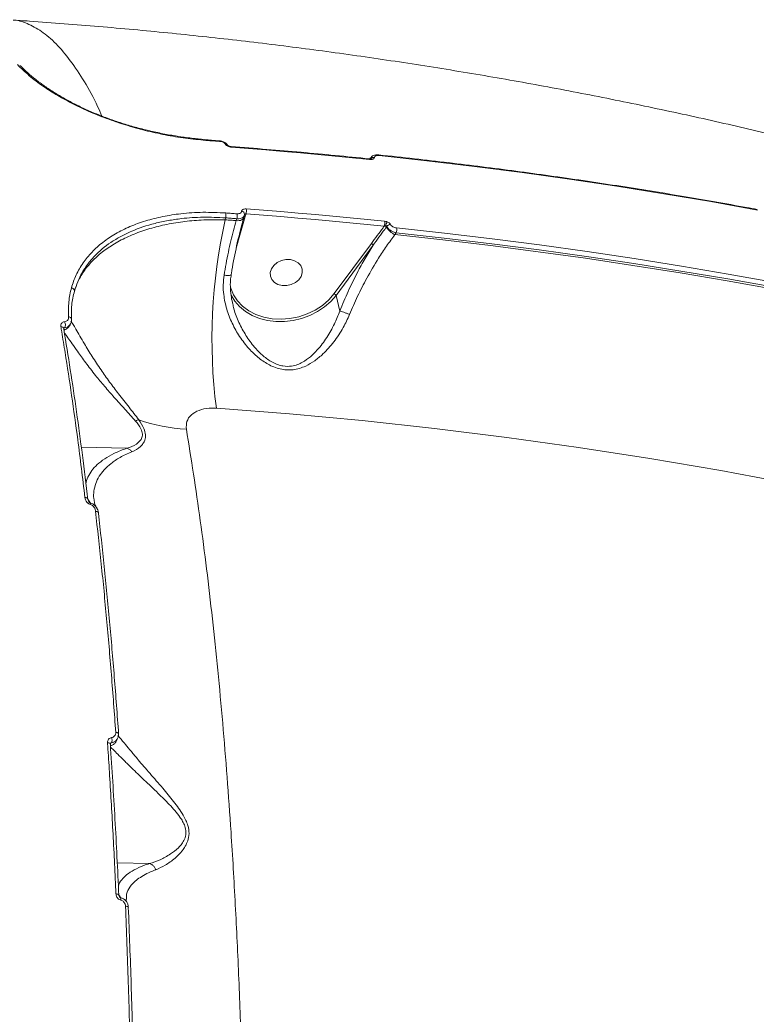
# Model space of a CAD drawing. Header units: millimetres. Extents: x -8422 to 28150, y -6982 to 5510.
# Drawn here: x 4259.8 to 4464.1, y 1979.3 to 2255.2 of the extents above; entities that cross this region are included whole.
import ezdxf

# ---------------------------------------------------------------- set-up
doc = ezdxf.new("R2010")
doc.units = ezdxf.units.MM
doc.layers.add('DIKOM_ОБЪЕКТ', color=7, linetype='Continuous')

msp = doc.modelspace()

# ---------------------------------------------------------------- linework, layer by layer
at = {"layer": 'DIKOM_ОБЪЕКТ', "color": 7, "linetype": 'Continuous', "lineweight": 15}
for p, q in [((4311.88, 2221.94), (4311.89, 2221.94)), ((4311.89, 2221.94), (4315, 2221.72)), ((4356.65, 2216.61), (4356.92, 2216.97)), ((4356.94, 2216.9), (4357.08, 2217.09)), ((4357.08, 2217.08), (4356.96, 2216.72)), ((4316.72, 2199.79), (4316.81, 2200.33)), ((4319.92, 2200.11), (4319.76, 2199.58)), ((4320.76, 2195.51), (4322.25, 2200.73)), ((4321.8, 2200.35), (4321.79, 2200.31)), ((4321.98, 2200.96), (4321.8, 2200.35)), ((4322.02, 2201.16), (4322.04, 2201.29)), ((4322.25, 2200.73), (4322.46, 2201.44)), ((4361.37, 2197.8), (4361.49, 2197.97)), ((4319.72, 2191.97), (4320.76, 2195.51)), ((4363.72, 2195.68), (4364.09, 2196.19)), ((4357.19, 2193.26), (4346.91, 2179.32)), ((4347.4, 2178.84), (4357.68, 2192.78)), ((4348.45, 2174.49), (4347.4, 2178.84)), ((4272.8, 2170.03), (4272.8, 2170.03)), ((4289.43, 2136.44), (4276.81, 2136.73)), ((4279.35, 2121.23), (4278.65, 2122.36)), ((4280.36, 2122.19), (4280.35, 2122.28)), ((4278.91, 2121.62), (4278.88, 2121.66)), ((4285.05, 2054.77), (4285.16, 2054.81)), ((4295.69, 2021.32), (4286.75, 2021.53))]:
    msp.add_line(p, q, dxfattribs=at)
at = {"layer": 'DIKOM_ОБЪЕКТ', "color": 7, "linetype": 'Continuous', "lineweight": 15, "flags": 128}
for points in [[(4311.89, 2221.94), (4311.89, 2221.94), (4311.93, 2221.92), (4311.97, 2221.86), (4312, 2221.77)], [(4312, 2221.77), (4312.39, 2221.74), (4312.78, 2221.71), (4313.17, 2221.69), (4313.56, 2221.66), (4313.95, 2221.63), (4314.34, 2221.6), (4314.72, 2221.58), (4315.11, 2221.55)], [(4318.26, 2220.11), (4318.26, 2220.11), (4318.3, 2220.08), (4318.34, 2220.03), (4318.37, 2219.93)], [(4318.37, 2219.93), (4323.18, 2219.57), (4327.98, 2219.18), (4332.78, 2218.78), (4337.58, 2218.37), (4342.37, 2217.93), (4347.15, 2217.48), (4351.93, 2217.02), (4356.71, 2216.54)], [(4356.86, 2216.75), (4356.87, 2216.76), (4356.94, 2216.9)], [(4359.33, 2217.63), (4372.58, 2216.17), (4385.79, 2214.6), (4398.96, 2212.89), (4412.1, 2211.06), (4425.19, 2209.11), (4438.24, 2207.03), (4451.24, 2204.83), (4464.19, 2202.5)], [(4360.85, 2199.42), (4356.07, 2199.9), (4351.29, 2200.36), (4346.51, 2200.81), (4341.71, 2201.25), (4336.92, 2201.66), (4332.12, 2202.06), (4327.32, 2202.45), (4322.51, 2202.81)], [(4319.76, 2199.58), (4319.38, 2199.6), (4319, 2199.63), (4318.62, 2199.66), (4318.24, 2199.69), (4317.86, 2199.71), (4317.48, 2199.74), (4317.1, 2199.77), (4316.72, 2199.79)], [(4316.81, 2200.33), (4317.2, 2200.3), (4317.58, 2200.27), (4317.97, 2200.25), (4318.36, 2200.22), (4318.75, 2200.19), (4319.14, 2200.16), (4319.53, 2200.13), (4319.92, 2200.11)], [(4319.97, 2201.48), (4319.58, 2201.5), (4319.19, 2201.53), (4318.8, 2201.56), (4318.41, 2201.59), (4318.02, 2201.62), (4317.63, 2201.64), (4317.25, 2201.67), (4316.86, 2201.7)], [(4321.79, 2200.31), (4321.79, 2200.3), (4321.67, 2200.08), (4321.48, 2199.9), (4321.23, 2199.75), (4320.92, 2199.64), (4320.56, 2199.57), (4320.17, 2199.55), (4319.76, 2199.58)], [(4322.46, 2201.44), (4327.26, 2201.07), (4332.06, 2200.69), (4336.85, 2200.29), (4341.64, 2199.87), (4346.43, 2199.44), (4351.21, 2198.99), (4355.99, 2198.53), (4360.77, 2198.05)], [(4469.04, 2182.43), (4456.09, 2184.76), (4443.09, 2186.96), (4430.04, 2189.04), (4416.95, 2190.99), (4403.82, 2192.82), (4390.64, 2194.52), (4377.43, 2196.1), (4364.18, 2197.56)], [(4468.71, 2180.55), (4455.74, 2182.88), (4442.73, 2185.08), (4429.66, 2187.16), (4416.56, 2189.12), (4403.41, 2190.95), (4390.22, 2192.65), (4376.99, 2194.23), (4363.72, 2195.68)], [(4364.09, 2196.19), (4377.33, 2194.74), (4390.53, 2193.16), (4403.7, 2191.46), (4416.82, 2189.63), (4429.9, 2187.68), (4442.93, 2185.6), (4455.93, 2183.4), (4468.87, 2181.08)], [(4329.52, 2186.24), (4330.18, 2187.17), (4331.12, 2187.95), (4332.26, 2188.5), (4333.51, 2188.77), (4334.77, 2188.76), (4335.93, 2188.46), (4336.91, 2187.88), (4337.62, 2187.09), (4338.01, 2186.15), (4338.04, 2185.12), (4337.71, 2184.1), (4337.05, 2183.16), (4336.12, 2182.39), (4334.98, 2181.84), (4333.73, 2181.56), (4332.47, 2181.58), (4331.3, 2181.88), (4330.32, 2182.45), (4329.61, 2183.24), (4329.23, 2184.19), (4329.19, 2185.22), (4329.52, 2186.24)], [(4346.91, 2179.32), (4345.42, 2177.6), (4343.64, 2176.07), (4341.61, 2174.75), (4339.4, 2173.69), (4337.05, 2172.91), (4334.61, 2172.42), (4332.15, 2172.24), (4329.72, 2172.37), (4327.39, 2172.81), (4325.21, 2173.55), (4323.23, 2174.57), (4321.5, 2175.85), (4320.07, 2177.35), (4318.96, 2179.04), (4318.21, 2180.88), (4318.12, 2181.21)], [(4318.24, 2179.25), (4318.38, 2178.94), (4319.38, 2177.25), (4320.69, 2175.73), (4322.29, 2174.4), (4324.13, 2173.3), (4326.18, 2172.45), (4328.39, 2171.88), (4330.72, 2171.58), (4333.11, 2171.57), (4335.51, 2171.85), (4337.87, 2172.41), (4340.15, 2173.25), (4342.28, 2174.33), (4344.23, 2175.65), (4345.95, 2177.16), (4347.4, 2178.84)], [(4274.13, 2172.13), (4274.13, 2172.27), (4274.1, 2172.4), (4274.03, 2172.52), (4273.93, 2172.63), (4273.8, 2172.73), (4273.65, 2172.8), (4273.48, 2172.86), (4273.3, 2172.88)], [(4271.96, 2169.45), (4271.98, 2169.59), (4271.97, 2169.64)], [(4314.23, 2147.57), (4334.47, 2145.99), (4354.63, 2144.11), (4374.7, 2141.94), (4394.69, 2139.46), (4414.59, 2136.69), (4434.38, 2133.62), (4454.06, 2130.26), (4473.64, 2126.6)], [(4278.64, 2122.35), (4278.62, 2122.45), (4278.56, 2122.55), (4278.46, 2122.64), (4278.34, 2122.72), (4278.19, 2122.78), (4278.01, 2122.82), (4277.83, 2122.84)], [(4281.56, 2118.4), (4281.56, 2118.51), (4281.54, 2118.61), (4281.47, 2118.71), (4281.38, 2118.8), (4281.25, 2118.87), (4281.1, 2118.92), (4280.93, 2118.96), (4280.75, 2118.98)], [(4287.15, 2057.23), (4287.16, 2057.31), (4287.13, 2057.39), (4287.07, 2057.46), (4286.98, 2057.53), (4286.85, 2057.58), (4286.71, 2057.62), (4286.54, 2057.65), (4286.36, 2057.67)], [(4284.87, 2054.45), (4284.85, 2054.53), (4284.8, 2054.6), (4284.7, 2054.67), (4284.58, 2054.72), (4284.43, 2054.77), (4284.26, 2054.8), (4284.07, 2054.81)], [(4284.86, 2054.36), (4284.88, 2054.44), (4284.87, 2054.45)], [(4287.22, 2012.6), (4287.2, 2012.67), (4287.14, 2012.73), (4287.05, 2012.78), (4286.93, 2012.82), (4286.78, 2012.86), (4286.61, 2012.88), (4286.42, 2012.89)], [(4289.84, 2009.14), (4289.85, 2009.2), (4289.83, 2009.25), (4289.77, 2009.31), (4289.67, 2009.36), (4289.55, 2009.4), (4289.4, 2009.43), (4289.24, 2009.45), (4289.06, 2009.46)]]:
    msp.add_lwpolyline(points, dxfattribs=at)
at = {"layer": 'DIKOM_ОБЪЕКТ', "color": 7, "linetype": 'Continuous', "lineweight": 15}
for centre, radius, start, end in [((4314.91, 2221.54), 0.201, 2.8522, 63.1358), ((4316.81, 2220), 0.741, 31.1489, 94.8459), ((4356.51, 2216.53), 0.202, 2.8768, 65.0308), ((4357.79, 2216.03), 1.08, 77.5999, 140.6166), ((4357.05, 2216.25), 0.476, 41.4769, 99.0632), ((4359.13, 2217.62), 0.198, 3.0672, 65.6602), ((4321.18, 2201.29), 0.864, 0.5598, 85.8868), ((4318.97, 2202.27), 3.58, 346.6733, 8.7921), ((4463.04, 2166.65), 150.03, 167.2364, 187.3057), ((4313.27, 2201.14), 3.63, 347.0106, 8.8024), ((4316.4, 2200.93), 3.61, 346.8717, 8.7415), ((4322.16, 2200.27), 0.464, 78.6368, 124.5826), ((4357.58, 2198.93), 3.31, 344.4283, 8.4029), ((4366.67, 2196.31), 5.85, 150.0595, 162.1617), ((4360.63, 2197.42), 0.833, 27.187, 55.0857), ((4365.55, 2200.08), 4.76, 208.6046, 247.4158), ((4362.54, 2197.18), 1.31, 90.7732, 142.9608), ((4360.92, 2197.08), 3.3, 344.2885, 8.2429), ((4320.68, 2194.89), 0.629, 82.489, 104.1591), ((4356.87, 2192.44), 0.877, 22.9211, 68.6384), ((4273.95, 2180.04), 0.943, 0.2704, 82.0838), ((4346.59, 2178.5), 0.874, 22.8572, 68.7095), ((4271.21, 2169.38), 0.8, 18.8631, 94.6532), ((4270.7, 2170.73), 1.69, 328.4211, 28.809), ((4293.68, 2140.67), 3.81, 104.4438, 118.6733), ((4308.4, 2189.3), 47.6, 250.784, 267.0128), ((4277.55, 2121.15), 1.8, 350.6489, 2.3437), ((4283.67, 2055.57), 1.67, 332.9628, 23.1298), ((4285.99, 2011.48), 1.81, 349.3032, 9.2568)]:
    msp.add_arc(centre, radius, start, end, dxfattribs=at)
for points, knots in [([(4257.29, 2255.22), (4259.03, 2255.11), (4267.17, 2254.58), (4281.68, 2253.43), (4300.82, 2251.67), (4319.9, 2249.62), (4338.91, 2247.28), (4357.86, 2244.66), (4376.75, 2241.77), (4395.55, 2238.59), (4414.27, 2235.13), (4432.9, 2231.39), (4451.44, 2227.37), (4469.89, 2223.07), (4488.22, 2218.5), (4506.45, 2213.65), (4524.57, 2208.53), (4542.56, 2203.14), (4560.42, 2197.47), (4578.16, 2191.53), (4595.76, 2185.32), (4613.22, 2178.85), (4630.52, 2172.11), (4647.68, 2165.1), (4664.68, 2157.84), (4681.52, 2150.32), (4698.18, 2142.53), (4709.87, 2136.86), (4715.99, 2133.79), (4716.66, 2133.45)], [0, 0, 0, 0, 0.010713, 0.050272, 0.089834, 0.129389, 0.168936, 0.208475, 0.248004, 0.287522, 0.327028, 0.36652, 0.405997, 0.445458, 0.484901, 0.524325, 0.563727, 0.603106, 0.642461, 0.681789, 0.721089, 0.76036, 0.799598, 0.838803, 0.877972, 0.917104, 0.956197, 0.995248, 1, 1, 1, 1]), ([(4282.54, 2228.55), (4282.14, 2229.45), (4280.55, 2233.04), (4277.63, 2238.26), (4273.78, 2244.13), (4269.82, 2248.78), (4265.82, 2252.22), (4261.81, 2254.31), (4258.97, 2255.27), (4257.46, 2255.18), (4257.29, 2255.17)], [0, 0, 0, 0, 0.051227, 0.203908, 0.361027, 0.518273, 0.675392, 0.828081, 0.980888, 1, 1, 1, 1]), ([(4259.13, 2242.82), (4260.17, 2241.79), (4262.25, 2239.75), (4266.06, 2236.88), (4270.2, 2234.23), (4274.58, 2231.85), (4279.32, 2229.63), (4284.38, 2227.62), (4289.69, 2225.86), (4295.18, 2224.36), (4300.77, 2223.17), (4306.42, 2222.26), (4310.14, 2221.93), (4312, 2221.77)], [0, 0, 0, 0, 0.100969, 0.201936, 0.290336, 0.379023, 0.467422, 0.556114, 0.64509, 0.73378, 0.822424, 0.911351, 1, 1, 1, 1]), ([(4259.81, 2242.62), (4259.88, 2242.54), (4260.51, 2241.84), (4261.94, 2240.53), (4264.13, 2238.68), (4266.59, 2236.86), (4269.28, 2235.09), (4272.17, 2233.37), (4275.25, 2231.74), (4278.49, 2230.2), (4281.86, 2228.78), (4285.35, 2227.47), (4288.96, 2226.28), (4292.69, 2225.21), (4296.52, 2224.27), (4300.42, 2223.46), (4304.37, 2222.8), (4308.21, 2222.3), (4310.7, 2222.09), (4311.89, 2222)], [0, 0, 0, 0, 0.008188, 0.070773, 0.133688, 0.196773, 0.259795, 0.32257, 0.384958, 0.446863, 0.508238, 0.568959, 0.629893, 0.691457, 0.753614, 0.816279, 0.879329, 0.942617, 1, 1, 1, 1]), ([(4315, 2221.71), (4315.04, 2221.71), (4315.37, 2221.7), (4316.01, 2221.53), (4316.76, 2221.15), (4317.25, 2220.75), (4317.38, 2220.46), (4317.41, 2220.39)], [0, 0, 0, 0, 0.04189, 0.334363, 0.637444, 0.915008, 1, 1, 1, 1]), ([(4315.11, 2221.55), (4315.28, 2221.53), (4315.61, 2221.48), (4316.09, 2221.31), (4316.48, 2221.07), (4316.67, 2220.87), (4316.73, 2220.76), (4316.74, 2220.74)], [0, 0, 0, 0, 0.240406, 0.481015, 0.721885, 0.962831, 1, 1, 1, 1]), ([(4316.74, 2220.74), (4316.75, 2220.73), (4316.82, 2220.62), (4317.01, 2220.42), (4317.39, 2220.18), (4317.87, 2220), (4318.2, 2219.96), (4318.37, 2219.93)], [0, 0, 0, 0, 0.03728, 0.27822, 0.518998, 0.75955, 1, 1, 1, 1]), ([(4317.43, 2220.41), (4317.43, 2220.41), (4317.43, 2220.41), (4317.49, 2220.36), (4317.61, 2220.28), (4317.79, 2220.2), (4318.02, 2220.14), (4318.18, 2220.12), (4318.26, 2220.11)], [0, 0, 0, 0, 0.11498, 0.259367, 0.420204, 0.597415, 0.791236, 1, 1, 1, 1]), ([(4318.26, 2220.11), (4321.59, 2219.85), (4331.24, 2219.11), (4344.02, 2217.97), (4353.45, 2217.03), (4356.59, 2216.71)], [0, 0, 0, 0, 0.259789, 0.7533, 1, 1, 1, 1]), ([(4356.59, 2216.72), (4356.64, 2216.71), (4356.76, 2216.69), (4356.91, 2216.7), (4356.96, 2216.72), (4356.98, 2216.72)], [0, 0, 0, 0, 0.285354, 0.75281, 1, 1, 1, 1]), ([(4356.71, 2216.54), (4356.78, 2216.53), (4357.03, 2216.51), (4357.25, 2216.54), (4357.41, 2216.56)], [0, 0, 0, 0, 0.288033, 1, 1, 1, 1]), ([(4356.98, 2216.72), (4356.99, 2216.72), (4357.03, 2216.73), (4357.05, 2216.74), (4357.04, 2216.74), (4357.04, 2216.73)], [0, 0, 0, 0, 0.210108, 0.930918, 1, 1, 1, 1]), ([(4357.09, 2217.07), (4357.16, 2217.17), (4357.35, 2217.41), (4357.81, 2217.66), (4358.44, 2217.83), (4358.94, 2217.81), (4359.21, 2217.79)], [0, 0, 0, 0, 0.157671, 0.393371, 0.679943, 1, 1, 1, 1]), ([(4357.41, 2216.56), (4357.51, 2216.59), (4357.74, 2216.66), (4357.97, 2216.83), (4358, 2217), (4358.02, 2217.08)], [0, 0, 0, 0, 0.298621, 0.649015, 1, 1, 1, 1]), ([(4358.02, 2217.08), (4358.04, 2217.17), (4358.07, 2217.34), (4358.32, 2217.52), (4358.69, 2217.63), (4359.05, 2217.65), (4359.28, 2217.63), (4359.33, 2217.63)], [0, 0, 0, 0, 0.224954, 0.449568, 0.680326, 0.923855, 1, 1, 1, 1]), ([(4359.21, 2217.8), (4362.52, 2217.44), (4372.1, 2216.42), (4387.89, 2214.53), (4406.58, 2212.05), (4425.18, 2209.31), (4443.37, 2206.37), (4456.31, 2204.1), (4463.09, 2202.86), (4464.07, 2202.68)], [0, 0, 0, 0, 0.093442, 0.270947, 0.448456, 0.625963, 0.80347, 0.971636, 1, 1, 1, 1]), ([(4321.24, 2202.15), (4321.22, 2202.05), (4321.18, 2201.85), (4320.91, 2201.63), (4320.52, 2201.49), (4320.18, 2201.46), (4319.99, 2201.47), (4319.97, 2201.48)], [0, 0, 0, 0, 0.240769, 0.481375, 0.722084, 0.962846, 1, 1, 1, 1]), ([(4322.51, 2202.81), (4322.49, 2202.82), (4322.3, 2202.83), (4321.96, 2202.8), (4321.57, 2202.67), (4321.3, 2202.44), (4321.26, 2202.25), (4321.24, 2202.15)], [0, 0, 0, 0, 0.037287, 0.277887, 0.518646, 0.759291, 1, 1, 1, 1]), ([(4316.86, 2201.7), (4314.73, 2201.79), (4310.49, 2201.99), (4304.64, 2201.59), (4299.34, 2200.76), (4294.6, 2199.56), (4290.21, 2197.97), (4286.23, 2195.97), (4282.71, 2193.61), (4279.68, 2190.91), (4277.22, 2187.87), (4275.28, 2184.57), (4274.48, 2182.17), (4274.08, 2180.97)], [0, 0, 0, 0, 0.102182, 0.204367, 0.292489, 0.380892, 0.469012, 0.557404, 0.646076, 0.734468, 0.822883, 0.911581, 1, 1, 1, 1]), ([(4274.9, 2180.04), (4275.51, 2181.77), (4276.44, 2184.39), (4278.54, 2187.53), (4281.02, 2190.46), (4284.11, 2193.04), (4287.73, 2195.22), (4291.67, 2197.12), (4296.07, 2198.6), (4300.82, 2199.62), (4305.24, 2200.26), (4310.55, 2200.62), (4314.71, 2200.43), (4316.81, 2200.33)], [0, 0, 0, 0, 0.130742, 0.198064, 0.265385, 0.396115, 0.46345, 0.530784, 0.6612, 0.728345, 0.795495, 0.896891, 1, 1, 1, 1]), ([(4316.72, 2199.79), (4314.93, 2199.82), (4311.35, 2199.86), (4306.13, 2199.46), (4301.1, 2198.71), (4296.33, 2197.58), (4291.88, 2196.1), (4287.82, 2194.26), (4284.2, 2192.11), (4281.06, 2189.66), (4278.48, 2186.94), (4276.46, 2183.98), (4275.39, 2181.64), (4274.98, 2180.3), (4274.9, 2180.04)], [0, 0, 0, 0, 0.087443, 0.174886, 0.263314, 0.352018, 0.440447, 0.529748, 0.619339, 0.708642, 0.798551, 0.888751, 0.978659, 1, 1, 1, 1]), ([(4319.76, 2199.58), (4319.25, 2197.74), (4318.21, 2194), (4317.11, 2188.78), (4316.55, 2185.51), (4316.37, 2184.44)], [0, 0, 0, 0, 0.395872, 0.803219, 1, 1, 1, 1]), ([(4321.81, 2200.3), (4321.61, 2199.59), (4321.12, 2197.91), (4320.41, 2195.07), (4319.67, 2191.81), (4318.99, 2188.41), (4318.55, 2185.98), (4318.35, 2184.68), (4318.33, 2184.56)], [0, 0, 0, 0, 0.151817, 0.357386, 0.564385, 0.772123, 0.979798, 1, 1, 1, 1]), ([(4319.92, 2200.11), (4319.96, 2200.1), (4320.27, 2200.08), (4320.84, 2200.11), (4321.47, 2200.33), (4321.86, 2200.63), (4321.93, 2200.88), (4321.95, 2200.97)], [0, 0, 0, 0, 0.041403, 0.309281, 0.577002, 0.844468, 1, 1, 1, 1]), ([(4322.02, 2201.31), (4322.03, 2201.26), (4322.04, 2201.14), (4321.99, 2201.03), (4321.95, 2200.97)], [0, 0, 0, 0, 0.434151, 1, 1, 1, 1]), ([(4322.05, 2201.26), (4322.05, 2201.26), (4322.06, 2201.3), (4322.14, 2201.36), (4322.27, 2201.42), (4322.38, 2201.44), (4322.45, 2201.44), (4322.46, 2201.44)], [0, 0, 0, 0, 0.026482, 0.335248, 0.64428, 0.952436, 1, 1, 1, 1]), ([(4361.6, 2199.23), (4361.53, 2199.26), (4361.29, 2199.35), (4361.03, 2199.39), (4360.85, 2199.42)], [0, 0, 0, 0, 0.287767, 1, 1, 1, 1]), ([(4362.52, 2198.49), (4362.46, 2198.59), (4362.33, 2198.79), (4361.99, 2199.05), (4361.73, 2199.17), (4361.6, 2199.23)], [0, 0, 0, 0, 0.350979, 0.701426, 1, 1, 1, 1]), ([(4360.77, 2198.05), (4360.65, 2197.89), (4359.47, 2196.29), (4358.27, 2194.7), (4357.19, 2193.26)], [0, 0, 0, 0, 0.097404, 1, 1, 1, 1]), ([(4357.68, 2192.78), (4358.75, 2194.24), (4359.98, 2195.92), (4361.21, 2197.59), (4361.37, 2197.8)], [0, 0, 0, 0, 0.870198, 1, 1, 1, 1]), ([(4360.77, 2198.05), (4360.85, 2198.07), (4360.96, 2198.1), (4361.07, 2198.1), (4361.1, 2198.1)], [0, 0, 0, 0, 0.720669, 1, 1, 1, 1]), ([(4361.1, 2198.1), (4361.16, 2198.1), (4361.27, 2198.1), (4361.4, 2198.06), (4361.47, 2198.01), (4361.48, 2197.98), (4361.49, 2197.97)], [0, 0, 0, 0, 0.328455, 0.678649, 0.920565, 1, 1, 1, 1]), ([(4361.49, 2197.97), (4361.6, 2197.78), (4361.82, 2197.41), (4362.46, 2196.87), (4363.25, 2196.43), (4363.81, 2196.27), (4364.09, 2196.19)], [0, 0, 0, 0, 0.242518, 0.49173, 0.747265, 1, 1, 1, 1]), ([(4364.18, 2197.56), (4364, 2197.59), (4363.64, 2197.64), (4363.13, 2197.87), (4362.72, 2198.16), (4362.59, 2198.38), (4362.52, 2198.49)], [0, 0, 0, 0, 0.256657, 0.513704, 0.761273, 1, 1, 1, 1]), ([(4351.14, 2173.54), (4351.87, 2175.24), (4353.34, 2178.66), (4356.04, 2183.92), (4358.76, 2188.56), (4361.4, 2192.57), (4362.94, 2194.64), (4363.72, 2195.68)], [0, 0, 0, 0, 0.210647, 0.424748, 0.676213, 0.837396, 1, 1, 1, 1]), ([(4357.68, 2192.78), (4356.92, 2191.56), (4355.42, 2189.11), (4353.09, 2184.83), (4350.69, 2179.96), (4349.2, 2176.32), (4348.45, 2174.49)], [0, 0, 0, 0, 0.216066, 0.434109, 0.714763, 1, 1, 1, 1]), ([(4316.37, 2184.44), (4316.27, 2183.56), (4316.06, 2181.78), (4316.26, 2178.61), (4317.02, 2174.99), (4318.53, 2171.07), (4320.62, 2167.35), (4323.05, 2164.2), (4325.71, 2161.63), (4328.55, 2159.62), (4331.32, 2158.49), (4333.7, 2158.14), (4335.51, 2158.19), (4337.3, 2158.56), (4339.34, 2159.35), (4341.55, 2160.67), (4344.18, 2162.87), (4346.86, 2165.92), (4349.34, 2169.62), (4350.58, 2172.32), (4351.14, 2173.54)], [0, 0, 0, 0, 0.044631, 0.090184, 0.157889, 0.227692, 0.297612, 0.369117, 0.424259, 0.480814, 0.540815, 0.57086, 0.60196, 0.634084, 0.667038, 0.719264, 0.772774, 0.851718, 0.932988, 1, 1, 1, 1]), ([(4318.3, 2184.58), (4318.3, 2184.56), (4318.33, 2184.5), (4318.11, 2184.42), (4317.64, 2184.37), (4317.05, 2184.38), (4316.6, 2184.42), (4316.41, 2184.44), (4316.37, 2184.44)], [0, 0, 0, 0, 0.057061, 0.311273, 0.565451, 0.819636, 0.958652, 1, 1, 1, 1]), ([(4318.35, 2184.57), (4318.27, 2184.06), (4318.08, 2182.78), (4318.1, 2180.66), (4318.3, 2178.45), (4318.64, 2177.04), (4318.78, 2176.43)], [0, 0, 0, 0, 0.191755, 0.476534, 0.773087, 1, 1, 1, 1]), ([(4274.08, 2180.97), (4273.79, 2179.68), (4273.18, 2177.07), (4273.26, 2174.29), (4273.3, 2172.88)], [0, 0, 0, 0, 0.496495, 1, 1, 1, 1]), ([(4274.13, 2172.13), (4274.09, 2173.48), (4274.01, 2176.21), (4274.6, 2178.76), (4274.9, 2180.04)], [0, 0, 0, 0, 0.496483, 1, 1, 1, 1]), ([(4348.45, 2174.49), (4348.45, 2174.49), (4348.01, 2173.27), (4346.92, 2170.72), (4344.86, 2167.05), (4342.6, 2164.04), (4340.34, 2161.78), (4338.48, 2160.44), (4336.7, 2159.61), (4334.9, 2159.13), (4333.27, 2159.14), (4331.2, 2159.58), (4329.04, 2160.58), (4326.56, 2162.54), (4324.24, 2165.05), (4322.07, 2168.14), (4320.27, 2171.74), (4319.15, 2174.55), (4318.86, 2176.14), (4318.81, 2176.44)], [0, 0, 0, 0, 0.000058, 0.080664, 0.175478, 0.272723, 0.333646, 0.395787, 0.431548, 0.468296, 0.520033, 0.534571, 0.600897, 0.664505, 0.730272, 0.814037, 0.899494, 0.981312, 1, 1, 1, 1]), ([(4348.45, 2174.49), (4348.59, 2174.45), (4348.87, 2174.38), (4349.55, 2174.16), (4350.28, 2173.89), (4350.83, 2173.67), (4351.1, 2173.56), (4351.14, 2173.54)], [0, 0, 0, 0, 0.246225, 0.492495, 0.738731, 0.958041, 1, 1, 1, 1]), ([(4348.45, 2174.49), (4348.45, 2174.49), (4348.45, 2174.49), (4348.45, 2174.49), (4348.45, 2174.49)], [0, 0, 0, 0, 0.567094, 1, 1, 1, 1]), ([(4272.14, 2169.85), (4272.39, 2169.9), (4272.91, 2170.01), (4273.56, 2170.5), (4274.05, 2171.22), (4274.1, 2171.83), (4274.13, 2172.13)], [0, 0, 0, 0, 0.214706, 0.434785, 0.71884, 1, 1, 1, 1]), ([(4273.3, 2172.88), (4273.29, 2172.71), (4273.28, 2172.36), (4273.02, 2171.94), (4272.65, 2171.65), (4272.33, 2171.58), (4272.18, 2171.55)], [0, 0, 0, 0, 0.297443, 0.589048, 0.80286, 1, 1, 1, 1]), ([(4292.73, 2144.35), (4291.84, 2145.51), (4290.03, 2147.87), (4287.22, 2151.38), (4284.61, 2154.85), (4282.14, 2158.34), (4279.76, 2161.95), (4277.82, 2165.13), (4276.35, 2167.65), (4275.29, 2169.51), (4274.51, 2170.89), (4274.11, 2171.52), (4273.98, 2171.65), (4273.95, 2171.68)], [0, 0, 0, 0, 0.105325, 0.21455, 0.310288, 0.408063, 0.519591, 0.635278, 0.718066, 0.803165, 0.886245, 0.972405, 1, 1, 1, 1]), ([(4272.18, 2171.55), (4272.14, 2171.54), (4271.97, 2171.52), (4271.67, 2171.4), (4271.34, 2171.13), (4271.12, 2170.7), (4271.14, 2170.35), (4271.15, 2170.17)], [0, 0, 0, 0, 0.049036, 0.217897, 0.426673, 0.702233, 1, 1, 1, 1]), ([(4271.15, 2170.17), (4271.23, 2169.7), (4271.62, 2167.32), (4272.64, 2161.06), (4274.14, 2151.16), (4276, 2137.85), (4277.17, 2128.21), (4277.83, 2122.84)], [0, 0, 0, 0, 0.032167, 0.160835, 0.418396, 0.675958, 1, 1, 1, 1]), ([(4272.14, 2169.85), (4272.13, 2169.85), (4272.09, 2169.85), (4272.05, 2169.83), (4272, 2169.81), (4271.98, 2169.78), (4271.95, 2169.75), (4271.97, 2169.65), (4271.97, 2169.64)], [0, 0, 0, 0, 0.02839, 0.093018, 0.207757, 0.418827, 0.94552, 1, 1, 1, 1]), ([(4278.63, 2122.22), (4278.13, 2126.36), (4277.13, 2134.62), (4275.5, 2146.59), (4273.79, 2158.26), (4272.57, 2165.72), (4271.96, 2169.45)], [0, 0, 0, 0, 0.249313, 0.498628, 0.749313, 1, 1, 1, 1]), ([(4273.83, 2171.03), (4273.76, 2170.81), (4273.59, 2170.32), (4273.02, 2169.74), (4272.47, 2169.38), (4272.12, 2169.33), (4272.04, 2169.32)], [0, 0, 0, 0, 0.270278, 0.59243, 0.914623, 1, 1, 1, 1]), ([(4272.12, 2168.46), (4272.14, 2168.44), (4272.36, 2168.18), (4273.07, 2167.16), (4274.25, 2165.46), (4275.87, 2163.14), (4278.01, 2160.19), (4280.56, 2156.88), (4283.24, 2153.63), (4285.98, 2150.49), (4288.95, 2147.28), (4290.88, 2145.11), (4291.86, 2144.01)], [0, 0, 0, 0, 0.007959, 0.101563, 0.19304, 0.287059, 0.412284, 0.541981, 0.650285, 0.760632, 0.87869, 1, 1, 1, 1]), ([(4305.92, 2141.76), (4305.9, 2142.49), (4305.86, 2143.96), (4307.18, 2145.79), (4309.34, 2147.07), (4311.83, 2147.63), (4313.55, 2147.59), (4314.23, 2147.57)], [0, 0, 0, 0, 0.209904, 0.422893, 0.638268, 0.855357, 1, 1, 1, 1]), ([(4291.86, 2144.01), (4292.41, 2143.3), (4293.35, 2142.09), (4293.85, 2140.35), (4293.57, 2139.15), (4292.92, 2138.27), (4291.63, 2137.22), (4290.4, 2136.7), (4289.44, 2136.44), (4289.44, 2136.44)], [0, 0, 0, 0, 0.188619, 0.321668, 0.455547, 0.569145, 0.68313, 0.999684, 1, 1, 1, 1]), ([(4290.81, 2135.47), (4291.66, 2135.89), (4292.81, 2136.46), (4293.94, 2137.72), (4294.51, 2138.77), (4294.71, 2140.17), (4294.21, 2142.13), (4293.27, 2143.54), (4292.73, 2144.35)], [0, 0, 0, 0, 0.303081, 0.415238, 0.529519, 0.668759, 0.808546, 1, 1, 1, 1]), ([(4283.32, 1552.23), (4284.34, 1555.74), (4286.38, 1562.77), (4289.33, 1574.25), (4292.2, 1586.4), (4295.02, 1599.42), (4297.77, 1613.31), (4300.43, 1628.07), (4302.98, 1643.47), (4305.45, 1659.92), (4307.85, 1677.46), (4310.13, 1696.08), (4312.26, 1715.44), (4314.21, 1735.49), (4315.97, 1756.19), (4317.5, 1777.05), (4318.8, 1797.99), (4319.88, 1818.94), (4320.76, 1840.27), (4321.41, 1861.9), (4321.83, 1883.78), (4322.02, 1905.41), (4321.98, 1926.71), (4321.72, 1947.62), (4321.22, 1968.51), (4320.5, 1989.29), (4319.53, 2009.9), (4318.42, 2028.56), (4317.24, 2045.32), (4316.01, 2060.31), (4314.66, 2074.97), (4313.16, 2089.25), (4311.55, 2103.08), (4309.8, 2116.46), (4307.94, 2129.42), (4306.59, 2137.65), (4305.92, 2141.76)], [0, 0, 0, 0, 0.027765, 0.055564, 0.083362, 0.111128, 0.140031, 0.168973, 0.197914, 0.226818, 0.258245, 0.289696, 0.321123, 0.353467, 0.385838, 0.418183, 0.449506, 0.480853, 0.512176, 0.544413, 0.576676, 0.608912, 0.640161, 0.671433, 0.702682, 0.734841, 0.767026, 0.799186, 0.824146, 0.849107, 0.874267, 0.899427, 0.924469, 0.949512, 0.974756, 1, 1, 1, 1]), ([(4289.43, 2136.44), (4289.3, 2136.39), (4287.96, 2135.94), (4285.73, 2135), (4283.16, 2133.52), (4281.15, 2131.94), (4279.61, 2130.25), (4278.61, 2128.47), (4278.12, 2127.25), (4278.09, 2126.62), (4278.09, 2126.62)], [0, 0, 0, 0, 0.017405, 0.175237, 0.333194, 0.497031, 0.660908, 0.829563, 0.998234, 1, 1, 1, 1]), ([(4289.44, 2136.44), (4289.44, 2136.44), (4289.44, 2136.44), (4289.44, 2136.44), (4289.43, 2136.44), (4289.43, 2136.44)], [0, 0, 0, 0, 0.348606, 0.803011, 1, 1, 1, 1]), ([(4290.81, 2135.47), (4290.79, 2135.5), (4290.61, 2135.74), (4290.18, 2136.17), (4289.7, 2136.34), (4289.44, 2136.44)], [0, 0, 0, 0, 0.069905, 0.497783, 1, 1, 1, 1]), ([(4280.35, 2122.28), (4280.33, 2122.36), (4280.16, 2123.14), (4280.28, 2124.61), (4280.73, 2126.67), (4281.69, 2128.64), (4283.09, 2130.5), (4284.99, 2132.26), (4287.41, 2133.96), (4289.68, 2134.97), (4290.81, 2135.47)], [0, 0, 0, 0, 0.016593, 0.159681, 0.305175, 0.450654, 0.585883, 0.721079, 0.860611, 1, 1, 1, 1]), ([(4277.83, 2122.84), (4277.84, 2122.76), (4277.89, 2122.39), (4278.1, 2121.83), (4278.52, 2121.29), (4278.93, 2120.98), (4279.19, 2120.9), (4279.33, 2120.86)], [0, 0, 0, 0, 0.095106, 0.471969, 0.715787, 0.857191, 1, 1, 1, 1]), ([(4278.67, 2122.36), (4278.67, 2122.27), (4278.67, 2122.03), (4278.83, 2121.78), (4278.92, 2121.62)], [0, 0, 0, 0, 0.361127, 1, 1, 1, 1]), ([(4280.34, 2122.19), (4280.36, 2121.97), (4280.42, 2121.4), (4280.68, 2120.61), (4281.02, 2120.01), (4281.13, 2119.81)], [0, 0, 0, 0, 0.301239, 0.77399, 1, 1, 1, 1]), ([(4279.35, 2121.23), (4279.32, 2121.24), (4279.27, 2121.26), (4279.17, 2121.32), (4279.04, 2121.44), (4278.96, 2121.55), (4278.91, 2121.62)], [0, 0, 0, 0, 0.111247, 0.217698, 0.507387, 1, 1, 1, 1]), ([(4279.33, 2120.86), (4279.46, 2120.82), (4279.72, 2120.74), (4280.1, 2120.45), (4280.5, 2119.93), (4280.7, 2119.4), (4280.74, 2119.04), (4280.75, 2118.98)], [0, 0, 0, 0, 0.145557, 0.289947, 0.532083, 0.909807, 1, 1, 1, 1]), ([(4281.56, 2118.4), (4281.55, 2118.5), (4281.5, 2119.03), (4281.21, 2119.86), (4280.59, 2120.62), (4279.97, 2121.06), (4279.56, 2121.17), (4279.35, 2121.23)], [0, 0, 0, 0, 0.082547, 0.435084, 0.677272, 0.832997, 1, 1, 1, 1]), ([(4280.75, 2118.98), (4281.3, 2114.11), (4282.38, 2104.38), (4283.84, 2089.22), (4285.18, 2073.69), (4285.97, 2063.01), (4286.36, 2057.67)], [0, 0, 0, 0, 0.249096, 0.498194, 0.749097, 1, 1, 1, 1]), ([(4287.15, 2057.23), (4286.76, 2062.52), (4285.99, 2073.1), (4284.65, 2088.56), (4283.19, 2103.73), (4282.1, 2113.51), (4281.56, 2118.4)], [0, 0, 0, 0, 0.249097, 0.498194, 0.749097, 1, 1, 1, 1]), ([(4285.21, 2056.23), (4285.05, 2056.19), (4284.73, 2056.11), (4284.35, 2055.79), (4284.09, 2055.34), (4284.08, 2054.99), (4284.07, 2054.81)], [0, 0, 0, 0, 0.221386, 0.474377, 0.737295, 1, 1, 1, 1]), ([(4286.82, 2055.98), (4286.81, 2055.95), (4286.79, 2055.64), (4286.51, 2055.08), (4285.95, 2054.46), (4285.36, 2054.09), (4284.98, 2054.04), (4284.88, 2054.03)], [0, 0, 0, 0, 0.033159, 0.319546, 0.60594, 0.892262, 1, 1, 1, 1]), ([(4285.16, 2054.81), (4285.41, 2054.87), (4285.96, 2055), (4286.63, 2055.55), (4287.09, 2056.33), (4287.13, 2056.93), (4287.15, 2057.23)], [0, 0, 0, 0, 0.224137, 0.480732, 0.741509, 1, 1, 1, 1]), ([(4286.36, 2057.67), (4286.35, 2057.49), (4286.34, 2057.13), (4286.08, 2056.67), (4285.69, 2056.34), (4285.36, 2056.26), (4285.21, 2056.23)], [0, 0, 0, 0, 0.263255, 0.526667, 0.781281, 1, 1, 1, 1]), ([(4297.45, 2019.59), (4298.32, 2019.98), (4300.08, 2020.77), (4302.62, 2022.58), (4304.5, 2024.43), (4305.67, 2026.1), (4306.41, 2027.64), (4306.78, 2029.58), (4306.39, 2032.09), (4305.23, 2034.49), (4303.79, 2036.69), (4301.88, 2039.22), (4299.17, 2042.45), (4295.78, 2046.34), (4292.86, 2049.74), (4290.62, 2052.42), (4289.1, 2054.27), (4287.98, 2055.63), (4287.24, 2056.48), (4286.98, 2056.66), (4286.86, 2056.75)], [0, 0, 0, 0, 0.075313, 0.152121, 0.213184, 0.244133, 0.275686, 0.312982, 0.350601, 0.401224, 0.437876, 0.474587, 0.550793, 0.64034, 0.732647, 0.793, 0.854942, 0.904775, 0.956105, 1, 1, 1, 1]), ([(4284.07, 2054.81), (4284.11, 2054.21), (4284.32, 2051.19), (4284.86, 2042.81), (4285.64, 2029.5), (4286.16, 2018.43), (4286.42, 2012.89)], [0, 0, 0, 0, 0.044142, 0.22072, 0.610015, 1, 1, 1, 1]), ([(4287.2, 2012.54), (4286.87, 2019.62), (4286.2, 2033.79), (4285.31, 2047.5), (4284.86, 2054.36)], [0, 0, 0, 0, 0.499272, 1, 1, 1, 1]), ([(4285.14, 2054.8), (4285.12, 2054.8), (4285.05, 2054.79), (4284.98, 2054.74), (4284.89, 2054.65), (4284.88, 2054.52), (4284.88, 2054.45)], [0, 0, 0, 0, 0.072697, 0.262258, 0.574014, 1, 1, 1, 1]), ([(4284.91, 2053.56), (4285.17, 2053.33), (4285.71, 2052.85), (4286.97, 2051.58), (4288.65, 2049.9), (4291.07, 2047.51), (4294.23, 2044.47), (4297.81, 2041.08), (4300.7, 2038.23), (4302.74, 2036.02), (4303.99, 2034.45), (4304.93, 2032.99), (4305.58, 2031.61), (4305.81, 2030.49), (4305.81, 2029.24), (4305.51, 2028.05), (4304.7, 2026.74), (4303.41, 2025.32), (4301.36, 2023.76), (4298.6, 2022.29), (4296.67, 2021.57), (4295.71, 2021.31), (4295.71, 2021.31)], [0, 0, 0, 0, 0.050273, 0.104131, 0.168764, 0.23503, 0.33154, 0.430795, 0.508266, 0.548118, 0.587887, 0.612664, 0.638121, 0.668208, 0.674073, 0.710006, 0.741102, 0.773121, 0.837104, 0.917819, 0.999912, 1, 1, 1, 1]), ([(4285.64, 2054.93), (4285.59, 2054.91), (4285.53, 2054.89), (4285.56, 2054.9), (4285.56, 2054.9)], [0, 0, 0, 0, 0.722741, 1, 1, 1, 1]), ([(4295.69, 2021.32), (4295.17, 2021.14), (4293.58, 2020.59), (4291.39, 2019.58), (4289.32, 2018.25), (4287.87, 2016.74), (4287.1, 2015.64), (4287.08, 2014.99), (4287.08, 2014.95)], [0, 0, 0, 0, 0.103765, 0.314584, 0.526147, 0.737149, 0.983709, 1, 1, 1, 1]), ([(4295.71, 2021.31), (4295.7, 2021.31), (4295.7, 2021.32), (4295.7, 2021.32), (4295.7, 2021.32), (4295.69, 2021.32)], [0, 0, 0, 0, 0.328689, 0.803576, 1, 1, 1, 1]), ([(4297.45, 2019.59), (4297.43, 2019.63), (4297.32, 2019.95), (4297, 2020.49), (4296.4, 2021.06), (4295.94, 2021.23), (4295.71, 2021.31)], [0, 0, 0, 0, 0.054459, 0.376707, 0.68836, 1, 1, 1, 1]), ([(4289.3, 2011.43), (4289.29, 2011.91), (4289.28, 2013.04), (4290.2, 2014.91), (4291.85, 2016.62), (4293.98, 2018.02), (4295.69, 2018.89), (4296.95, 2019.39), (4297.45, 2019.59)], [0, 0, 0, 0, 0.157327, 0.368949, 0.636486, 0.773849, 0.911187, 1, 1, 1, 1]), ([(4286.42, 2012.89), (4286.43, 2012.76), (4286.46, 2012.45), (4286.64, 2011.99), (4286.95, 2011.58), (4287.32, 2011.28), (4287.62, 2011.19), (4287.76, 2011.15)], [0, 0, 0, 0, 0.165522, 0.412007, 0.620029, 0.809712, 1, 1, 1, 1]), ([(4287.77, 2011.77), (4287.74, 2011.82), (4287.54, 2012.14), (4287.36, 2012.45), (4287.19, 2012.73)], [0, 0, 0, 0, 0.134882, 1, 1, 1, 1]), ([(4287.24, 2012.61), (4287.24, 2012.53), (4287.24, 2012.35), (4287.33, 2012.18), (4287.39, 2012.09)], [0, 0, 0, 0, 0.451619, 1, 1, 1, 1]), ([(4287.77, 2011.77), (4287.74, 2011.78), (4287.68, 2011.8), (4287.58, 2011.86), (4287.47, 2011.96), (4287.42, 2012.05), (4287.39, 2012.09)], [0, 0, 0, 0, 0.172351, 0.295849, 0.660823, 1, 1, 1, 1]), ([(4289.84, 2009.14), (4289.83, 2009.33), (4289.8, 2009.8), (4289.54, 2010.49), (4289.07, 2011.12), (4288.47, 2011.58), (4288.01, 2011.71), (4287.77, 2011.77)], [0, 0, 0, 0, 0.157633, 0.393167, 0.59915, 0.796746, 1, 1, 1, 1]), ([(4287.76, 2011.15), (4287.91, 2011.11), (4288.19, 2011.02), (4288.56, 2010.73), (4288.85, 2010.33), (4289.02, 2009.89), (4289.05, 2009.58), (4289.06, 2009.46)], [0, 0, 0, 0, 0.19199, 0.383597, 0.590197, 0.83407, 1, 1, 1, 1]), ([(4289.06, 2009.46), (4289.33, 2002.44), (4289.88, 1988.41), (4290.42, 1966.86), (4290.77, 1945.01), (4290.8, 1930.22), (4290.82, 1922.83)], [0, 0, 0, 0, 0.248595, 0.49719, 0.748595, 1, 1, 1, 1]), ([(4289.24, 2011.42), (4289.24, 2011.39), (4289.23, 2011.21), (4289.3, 2010.9), (4289.49, 2010.53), (4289.56, 2010.4)], [0, 0, 0, 0, 0.119084, 0.695376, 1, 1, 1, 1]), ([(4291.61, 1922.7), (4291.59, 1929.99), (4291.56, 1944.58), (4291.21, 1966.3), (4290.68, 1987.89), (4290.12, 2002.05), (4289.84, 2009.14)], [0, 0, 0, 0, 0.248595, 0.49719, 0.748595, 1, 1, 1, 1])]:
    msp.add_open_spline(points, degree=3, knots=knots, dxfattribs=at)

doc.saveas('drawing.dxf')
